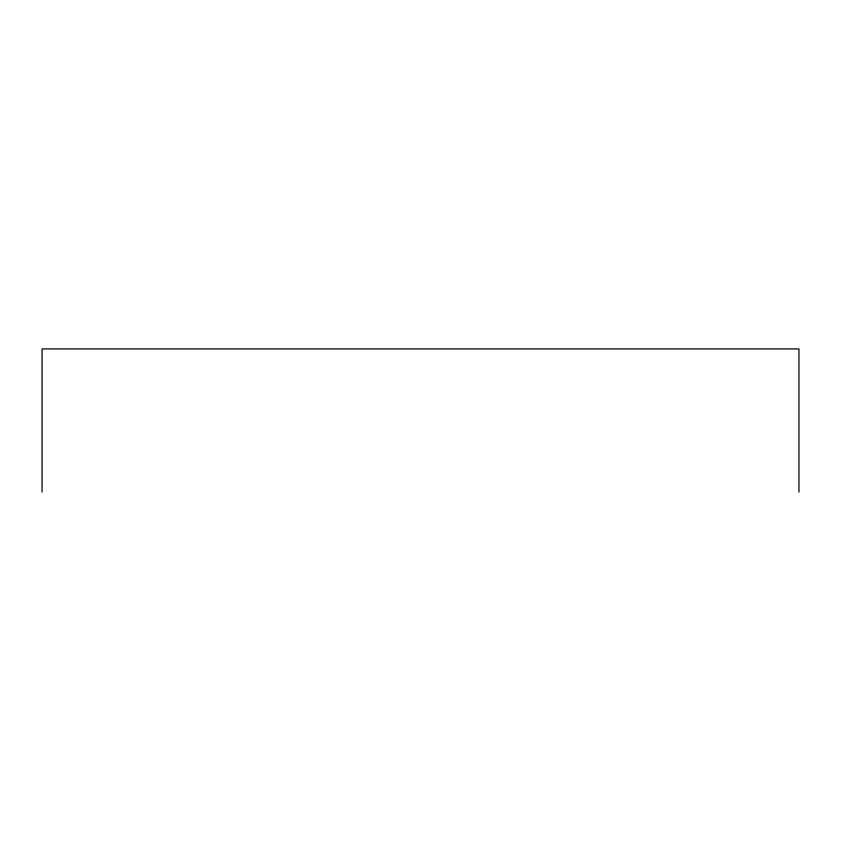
<?xml version="1.0" encoding="UTF-8"?>
<svg xmlns="http://www.w3.org/2000/svg" width="841" height="841" viewBox="0 0 841 841"><rect width="100%" height="100%" fill="white"/><g stroke="black" fill="none" stroke-linecap="round" stroke-linejoin="round"><path stroke-width="1.26" d="M798.95 492.09L798.95 348.91L42.05 348.91L42.05 492.09"/></g></svg>
